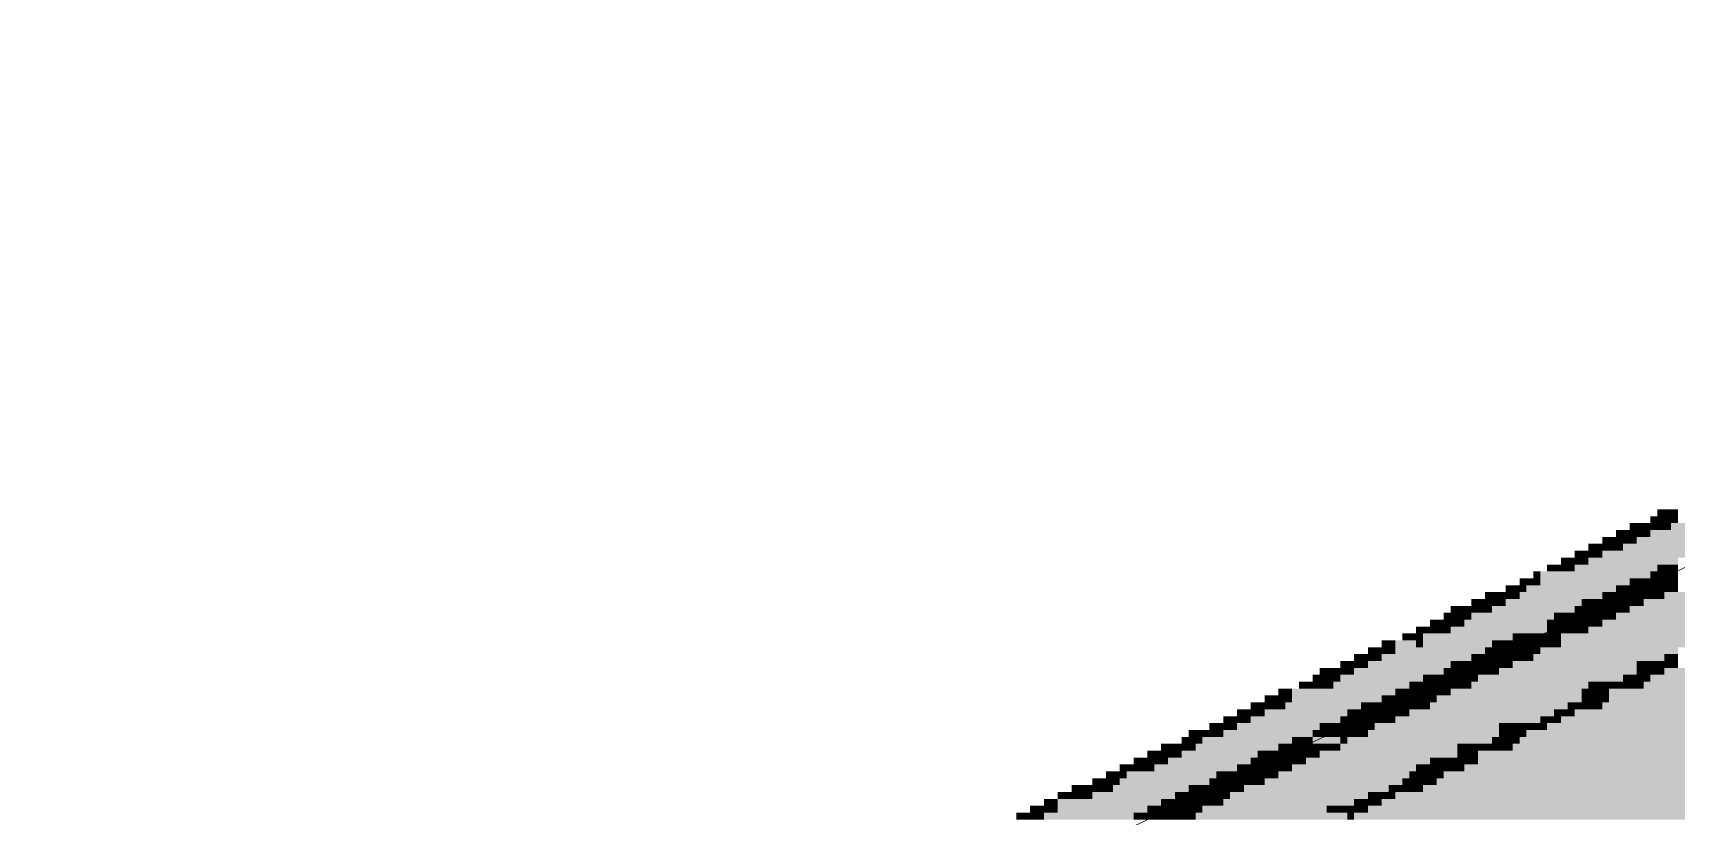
# Paper-space layout '03 3D Building and Roof' of a CAD drawing. Header units: millimetres. Extents: x 5 to 415, y 5 to 292.
# Drawn here: x 226.05 to 249.03, y 84.59 to 95.54 of the extents above; entities that cross this region are included whole.
import ezdxf

# ---------------------------------------------------------------- set-up
doc = ezdxf.new("R2010")
doc.units = ezdxf.units.MM
doc.layers.add('EXISTING', color=7, linetype='Continuous')
doc.layers.add('IMAGES', color=7, linetype='Continuous')

# ---------------------------------------------------------------- blocks, each defined once
blk = doc.blocks.new('SHEET_03')
at = {"layer": 'EXISTING', "color": 250, "lineweight": 9}
blk.add_line((226.052, 77.226), (265.07, 95.544), dxfattribs=at)
at = {"layer": 'IMAGES', "color": 7}
for points in [[(248.38, 88.591), (248.573, 88.591), (248.38, 88.688), (248.573, 88.688)], [(248.573, 88.591), (248.669, 88.591), (248.573, 88.688), (248.669, 88.688)], [(248.669, 88.688), (248.765, 88.688), (248.669, 88.784), (248.765, 88.784)], [(248.669, 88.591), (248.765, 88.591), (248.669, 88.688), (248.765, 88.688)], [(248.765, 88.784), (248.862, 88.784), (248.765, 88.881), (248.862, 88.881)], [(248.765, 88.688), (248.862, 88.688), (248.765, 88.784), (248.862, 88.784)], [(248.765, 88.591), (248.958, 88.591), (248.765, 88.688), (248.958, 88.688)], [(248.862, 88.784), (248.958, 88.784), (248.862, 88.881), (248.958, 88.881)], [(248.862, 88.688), (248.958, 88.688), (248.862, 88.784), (248.958, 88.784)], [(248.958, 88.784), (249.055, 88.784), (248.958, 88.881), (249.055, 88.881)], [(248.958, 88.688), (249.055, 88.688), (248.958, 88.784), (249.055, 88.784)], [(248.958, 88.591), (250.018, 88.591), (248.958, 88.688), (250.018, 88.688)], [(247.995, 88.399), (248.091, 88.399), (247.995, 88.495), (248.091, 88.495)], [(248.091, 88.399), (248.187, 88.399), (248.091, 88.495), (248.187, 88.495)], [(248.187, 88.495), (248.284, 88.495), (248.187, 88.591), (248.284, 88.591)], [(248.187, 88.399), (248.284, 88.399), (248.187, 88.495), (248.284, 88.495)], [(248.284, 88.495), (248.38, 88.495), (248.284, 88.591), (248.38, 88.591)], [(248.284, 88.399), (248.38, 88.399), (248.284, 88.495), (248.38, 88.495)], [(248.38, 88.495), (248.476, 88.495), (248.38, 88.591), (248.476, 88.591)], [(248.38, 88.399), (248.476, 88.399), (248.38, 88.495), (248.476, 88.495)], [(248.476, 88.495), (248.669, 88.495), (248.476, 88.591), (248.669, 88.591)], [(248.476, 88.399), (249.633, 88.399), (248.476, 88.495), (249.633, 88.495)], [(248.669, 88.495), (249.825, 88.495), (248.669, 88.591), (249.825, 88.591)], [(247.609, 88.206), (247.705, 88.206), (247.609, 88.302), (247.705, 88.302)], [(247.705, 88.206), (247.802, 88.206), (247.705, 88.302), (247.802, 88.302)], [(247.802, 88.302), (247.898, 88.302), (247.802, 88.399), (247.898, 88.399)], [(247.802, 88.206), (247.995, 88.206), (247.802, 88.302), (247.995, 88.302)], [(247.898, 88.302), (247.995, 88.302), (247.898, 88.399), (247.995, 88.399)], [(247.995, 88.302), (248.187, 88.302), (247.995, 88.399), (248.187, 88.399)], [(247.995, 88.206), (249.151, 88.206), (247.995, 88.302), (249.151, 88.302)], [(248.187, 88.302), (248.284, 88.302), (248.187, 88.399), (248.284, 88.399)], [(248.284, 88.302), (249.44, 88.302), (248.284, 88.399), (249.44, 88.399)], [(247.031, 87.917), (247.127, 87.917), (247.031, 88.013), (247.127, 88.013)], [(247.127, 87.917), (247.416, 87.917), (247.127, 88.013), (247.416, 88.013)], [(247.224, 88.013), (247.416, 88.013), (247.224, 88.109), (247.416, 88.109)], [(247.416, 88.109), (247.513, 88.109), (247.416, 88.206), (247.513, 88.206)], [(247.416, 88.013), (247.609, 88.013), (247.416, 88.109), (247.609, 88.109)], [(247.416, 87.917), (248.669, 87.917), (247.416, 88.013), (248.669, 88.013)], [(247.513, 88.109), (247.609, 88.109), (247.513, 88.206), (247.609, 88.206)], [(247.609, 88.109), (247.802, 88.109), (247.609, 88.206), (247.802, 88.206)], [(247.609, 88.013), (248.765, 88.013), (247.609, 88.109), (248.765, 88.109)], [(247.802, 88.109), (249.055, 88.109), (247.802, 88.206), (249.055, 88.206)], [(248.669, 87.917), (248.765, 87.917), (248.669, 88.013), (248.765, 88.013)], [(248.765, 88.013), (248.958, 88.013), (248.765, 88.109), (248.958, 88.109)], [(248.765, 87.917), (248.862, 87.917), (248.765, 88.013), (248.862, 88.013)], [(248.862, 87.917), (248.958, 87.917), (248.862, 88.013), (248.958, 88.013)], [(248.958, 88.013), (249.055, 88.013), (248.958, 88.109), (249.055, 88.109)], [(248.958, 87.917), (249.055, 87.917), (248.958, 88.013), (249.055, 88.013)], [(246.645, 87.724), (246.742, 87.724), (246.645, 87.82), (246.742, 87.82)], [(246.742, 87.724), (246.838, 87.724), (246.742, 87.82), (246.838, 87.82)], [(246.838, 87.82), (246.935, 87.82), (246.838, 87.917), (246.935, 87.917)], [(246.838, 87.724), (246.935, 87.724), (246.838, 87.82), (246.935, 87.82)], [(246.935, 87.82), (247.031, 87.82), (246.935, 87.917), (247.031, 87.917)], [(246.935, 87.724), (248.187, 87.724), (246.935, 87.82), (248.187, 87.82)], [(247.031, 87.82), (247.127, 87.82), (247.031, 87.917), (247.127, 87.917)], [(247.127, 87.82), (248.38, 87.82), (247.127, 87.917), (248.38, 87.917)], [(248.187, 87.724), (248.284, 87.724), (248.187, 87.82), (248.284, 87.82)], [(248.284, 87.724), (248.38, 87.724), (248.284, 87.82), (248.38, 87.82)], [(248.38, 87.82), (248.476, 87.82), (248.38, 87.917), (248.476, 87.917)], [(248.38, 87.724), (248.476, 87.724), (248.38, 87.82), (248.476, 87.82)], [(248.476, 87.82), (248.573, 87.82), (248.476, 87.917), (248.573, 87.917)], [(248.476, 87.724), (248.573, 87.724), (248.476, 87.82), (248.573, 87.82)], [(248.573, 87.82), (248.669, 87.82), (248.573, 87.917), (248.669, 87.917)], [(248.573, 87.724), (248.669, 87.724), (248.573, 87.82), (248.669, 87.82)], [(248.669, 87.82), (248.765, 87.82), (248.669, 87.917), (248.765, 87.917)], [(248.669, 87.724), (248.862, 87.724), (248.669, 87.82), (248.862, 87.82)], [(248.765, 87.82), (248.862, 87.82), (248.765, 87.917), (248.862, 87.917)], [(248.862, 87.82), (248.958, 87.82), (248.862, 87.917), (248.958, 87.917)], [(248.862, 87.724), (249.055, 87.724), (248.862, 87.82), (249.055, 87.82)], [(248.958, 87.82), (249.055, 87.82), (248.958, 87.917), (249.055, 87.917)], [(246.164, 87.531), (246.356, 87.531), (246.164, 87.627), (246.356, 87.627)], [(246.356, 87.627), (246.549, 87.627), (246.356, 87.724), (246.549, 87.724)], [(246.356, 87.531), (246.453, 87.531), (246.356, 87.627), (246.453, 87.627)], [(246.453, 87.531), (246.549, 87.531), (246.453, 87.627), (246.549, 87.627)], [(246.549, 87.627), (246.645, 87.627), (246.549, 87.724), (246.645, 87.724)], [(246.549, 87.531), (246.645, 87.531), (246.549, 87.627), (246.645, 87.627)], [(246.645, 87.627), (246.742, 87.627), (246.645, 87.724), (246.742, 87.724)], [(246.645, 87.531), (247.705, 87.531), (246.645, 87.627), (247.705, 87.627)], [(246.742, 87.627), (246.838, 87.627), (246.742, 87.724), (246.838, 87.724)], [(246.838, 87.627), (247.995, 87.627), (246.838, 87.724), (247.995, 87.724)], [(247.705, 87.435), (247.802, 87.435), (247.705, 87.627), (247.802, 87.627)], [(247.802, 87.531), (247.995, 87.531), (247.802, 87.627), (247.995, 87.627)], [(247.995, 87.627), (248.091, 87.627), (247.995, 87.724), (248.091, 87.724)], [(247.995, 87.531), (248.091, 87.531), (247.995, 87.627), (248.091, 87.627)], [(248.091, 87.627), (248.187, 87.627), (248.091, 87.724), (248.187, 87.724)], [(248.091, 87.531), (248.284, 87.531), (248.091, 87.627), (248.284, 87.627)], [(248.187, 87.627), (248.284, 87.627), (248.187, 87.724), (248.284, 87.724)], [(248.284, 87.627), (248.476, 87.627), (248.284, 87.724), (248.476, 87.724)], [(248.284, 87.531), (248.38, 87.531), (248.284, 87.627), (248.38, 87.627)], [(248.38, 87.531), (248.476, 87.531), (248.38, 87.627), (248.476, 87.627)], [(248.476, 87.627), (248.573, 87.627), (248.476, 87.724), (248.573, 87.724)], [(248.476, 87.531), (248.573, 87.531), (248.476, 87.627), (248.573, 87.627)], [(248.573, 87.627), (248.669, 87.627), (248.573, 87.724), (248.669, 87.724)], [(248.573, 87.531), (250.307, 87.531), (248.573, 87.627), (250.307, 87.627)], [(248.669, 87.627), (248.862, 87.627), (248.669, 87.724), (248.862, 87.724)], [(248.862, 87.627), (250.885, 87.627), (248.862, 87.724), (250.885, 87.724)], [(245.585, 87.242), (245.682, 87.242), (245.585, 87.338), (245.682, 87.338)], [(245.682, 87.242), (245.778, 87.242), (245.682, 87.338), (245.778, 87.338)], [(245.778, 87.338), (245.875, 87.338), (245.778, 87.435), (245.875, 87.435)], [(245.778, 87.242), (245.875, 87.242), (245.778, 87.338), (245.875, 87.338)], [(245.875, 87.435), (246.067, 87.435), (245.875, 87.531), (246.067, 87.531)], [(245.875, 87.338), (245.971, 87.338), (245.875, 87.435), (245.971, 87.435)], [(245.875, 87.242), (245.971, 87.242), (245.875, 87.338), (245.971, 87.338)], [(245.971, 87.338), (246.067, 87.338), (245.971, 87.435), (246.067, 87.435)], [(245.971, 87.242), (246.067, 87.242), (245.971, 87.338), (246.067, 87.338)], [(246.067, 87.435), (246.164, 87.435), (246.067, 87.531), (246.164, 87.531)], [(246.067, 87.338), (246.164, 87.338), (246.067, 87.435), (246.164, 87.435)], [(246.067, 87.242), (247.224, 87.242), (246.067, 87.338), (247.224, 87.338)], [(246.164, 87.435), (246.356, 87.435), (246.164, 87.531), (246.356, 87.531)], [(246.164, 87.338), (247.32, 87.338), (246.164, 87.435), (247.32, 87.435)], [(246.356, 87.435), (246.453, 87.435), (246.356, 87.531), (246.453, 87.531)], [(246.453, 87.435), (247.609, 87.435), (246.453, 87.531), (247.609, 87.531)], [(247.224, 87.242), (247.32, 87.242), (247.224, 87.338), (247.32, 87.338)], [(247.32, 87.338), (247.416, 87.338), (247.32, 87.435), (247.416, 87.435)], [(247.32, 87.242), (247.416, 87.242), (247.32, 87.338), (247.416, 87.338)], [(247.416, 87.338), (247.513, 87.338), (247.416, 87.435), (247.513, 87.435)], [(247.416, 87.242), (247.513, 87.242), (247.416, 87.338), (247.513, 87.338)], [(247.513, 87.338), (247.609, 87.338), (247.513, 87.435), (247.609, 87.435)], [(247.513, 87.242), (247.705, 87.242), (247.513, 87.338), (247.705, 87.338)], [(247.609, 87.435), (247.705, 87.435), (247.609, 87.531), (247.705, 87.531)], [(247.609, 87.338), (247.705, 87.338), (247.609, 87.435), (247.705, 87.435)], [(247.705, 87.338), (247.802, 87.338), (247.705, 87.435), (247.802, 87.435)], [(247.705, 87.242), (247.802, 87.242), (247.705, 87.338), (247.802, 87.338)], [(247.802, 87.435), (247.898, 87.435), (247.802, 87.531), (247.898, 87.531)], [(247.802, 87.338), (247.898, 87.338), (247.802, 87.435), (247.898, 87.435)], [(247.802, 87.242), (247.898, 87.242), (247.802, 87.338), (247.898, 87.338)], [(247.898, 87.338), (247.995, 87.338), (247.898, 87.531), (247.995, 87.531)], [(247.898, 87.242), (247.995, 87.242), (247.898, 87.338), (247.995, 87.338)], [(247.995, 87.435), (248.091, 87.435), (247.995, 87.531), (248.091, 87.531)], [(247.995, 87.338), (248.187, 87.338), (247.995, 87.435), (248.187, 87.435)], [(247.995, 87.242), (249.729, 87.242), (247.995, 87.338), (249.729, 87.338)], [(248.091, 87.435), (248.187, 87.435), (248.091, 87.531), (248.187, 87.531)], [(248.187, 87.435), (248.284, 87.435), (248.187, 87.531), (248.284, 87.531)], [(248.187, 87.338), (250.018, 87.338), (248.187, 87.435), (250.018, 87.435)], [(248.284, 87.435), (248.38, 87.435), (248.284, 87.531), (248.38, 87.531)], [(248.38, 87.435), (250.115, 87.435), (248.38, 87.531), (250.115, 87.531)], [(245.2, 87.049), (245.296, 87.049), (245.2, 87.145), (245.296, 87.145)], [(245.296, 87.049), (245.489, 87.049), (245.296, 87.145), (245.489, 87.145)], [(245.393, 87.145), (245.489, 87.145), (245.393, 87.242), (245.489, 87.242)], [(245.489, 87.145), (245.585, 87.145), (245.489, 87.242), (245.585, 87.242)], [(245.489, 87.049), (246.742, 87.049), (245.489, 87.145), (246.742, 87.145)], [(245.585, 87.145), (245.778, 87.145), (245.585, 87.242), (245.778, 87.242)], [(245.778, 87.145), (245.875, 87.145), (245.778, 87.242), (245.875, 87.242)], [(245.875, 87.145), (246.935, 87.145), (245.875, 87.242), (246.935, 87.242)], [(246.742, 87.049), (246.935, 87.049), (246.742, 87.145), (246.935, 87.145)], [(246.935, 87.145), (247.224, 87.145), (246.935, 87.242), (247.224, 87.242)], [(246.935, 87.049), (247.031, 87.049), (246.935, 87.145), (247.031, 87.145)], [(247.031, 87.049), (247.127, 87.049), (247.031, 87.145), (247.127, 87.145)], [(247.127, 87.049), (247.224, 87.049), (247.127, 87.145), (247.224, 87.145)], [(247.224, 87.145), (247.32, 87.145), (247.224, 87.242), (247.32, 87.242)], [(247.224, 87.049), (247.32, 87.049), (247.224, 87.145), (247.32, 87.145)], [(247.32, 87.145), (247.513, 87.145), (247.32, 87.242), (247.513, 87.242)], [(247.32, 87.049), (247.416, 87.049), (247.32, 87.145), (247.416, 87.145)], [(247.416, 87.049), (249.44, 87.049), (247.416, 87.145), (249.44, 87.145)], [(247.513, 87.145), (247.609, 87.145), (247.513, 87.242), (247.609, 87.242)], [(247.609, 87.145), (247.802, 87.145), (247.609, 87.242), (247.802, 87.242)], [(247.802, 87.145), (249.729, 87.145), (247.802, 87.242), (249.729, 87.242)], [(244.525, 86.76), (244.622, 86.76), (244.525, 86.856), (244.622, 86.856)], [(244.622, 86.76), (244.718, 86.76), (244.622, 86.856), (244.718, 86.856)], [(244.718, 86.856), (244.815, 86.856), (244.718, 86.952), (244.815, 86.952)], [(244.718, 86.76), (244.911, 86.76), (244.718, 86.856), (244.911, 86.856)], [(244.815, 86.856), (244.911, 86.856), (244.815, 86.952), (244.911, 86.952)], [(244.911, 86.952), (245.007, 86.952), (244.911, 87.049), (245.007, 87.049)], [(244.911, 86.856), (245.104, 86.856), (244.911, 86.952), (245.104, 86.952)], [(244.911, 86.76), (246.164, 86.76), (244.911, 86.856), (246.164, 86.856)], [(245.007, 86.952), (245.104, 86.952), (245.007, 87.049), (245.104, 87.049)], [(245.104, 86.952), (245.393, 86.952), (245.104, 87.049), (245.393, 87.049)], [(245.104, 86.856), (246.356, 86.856), (245.104, 86.952), (246.356, 86.952)], [(245.393, 86.952), (245.489, 86.952), (245.393, 87.049), (245.489, 87.049)], [(245.489, 86.952), (246.453, 86.952), (245.489, 87.049), (246.453, 87.049)], [(246.164, 86.76), (246.26, 86.76), (246.164, 86.856), (246.26, 86.856)], [(246.26, 86.76), (246.356, 86.76), (246.26, 86.856), (246.356, 86.856)], [(246.356, 86.856), (246.453, 86.856), (246.356, 86.952), (246.453, 86.952)], [(246.356, 86.76), (246.453, 86.76), (246.356, 86.856), (246.453, 86.856)], [(246.453, 86.952), (246.645, 86.952), (246.453, 87.049), (246.645, 87.049)], [(246.453, 86.856), (246.549, 86.856), (246.453, 86.952), (246.549, 86.952)], [(246.453, 86.76), (246.549, 86.76), (246.453, 86.856), (246.549, 86.856)], [(246.549, 86.856), (246.645, 86.856), (246.549, 86.952), (246.645, 86.952)], [(246.549, 86.76), (246.645, 86.76), (246.549, 86.856), (246.645, 86.856)], [(246.645, 86.952), (246.742, 86.952), (246.645, 87.049), (246.742, 87.049)], [(246.645, 86.856), (246.742, 86.856), (246.645, 86.952), (246.742, 86.952)], [(246.645, 86.76), (246.742, 86.76), (246.645, 86.856), (246.742, 86.856)], [(246.742, 86.952), (246.838, 86.952), (246.742, 87.049), (246.838, 87.049)], [(246.742, 86.856), (246.838, 86.856), (246.742, 86.952), (246.838, 86.952)], [(246.742, 86.76), (246.838, 86.76), (246.742, 86.856), (246.838, 86.856)], [(246.838, 86.856), (246.935, 86.856), (246.838, 87.049), (246.935, 87.049)], [(246.838, 86.76), (247.031, 86.76), (246.838, 86.856), (247.031, 86.856)], [(246.935, 86.952), (247.031, 86.952), (246.935, 87.049), (247.031, 87.049)], [(246.935, 86.856), (247.031, 86.856), (246.935, 86.952), (247.031, 86.952)], [(247.031, 86.952), (247.127, 86.952), (247.031, 87.049), (247.127, 87.049)], [(247.031, 86.856), (247.127, 86.856), (247.031, 86.952), (247.127, 86.952)], [(247.031, 86.76), (248.862, 86.76), (247.031, 86.856), (248.862, 86.856)], [(247.127, 86.952), (247.32, 86.952), (247.127, 87.049), (247.32, 87.049)], [(247.127, 86.856), (249.055, 86.856), (247.127, 86.952), (249.055, 86.952)], [(247.32, 86.952), (247.416, 86.952), (247.32, 87.049), (247.416, 87.049)], [(247.416, 86.952), (249.247, 86.952), (247.416, 87.049), (249.247, 87.049)], [(248.862, 86.76), (248.958, 86.76), (248.862, 86.856), (248.958, 86.856)], [(248.958, 86.76), (249.055, 86.76), (248.958, 86.856), (249.055, 86.856)], [(244.044, 86.567), (244.236, 86.567), (244.044, 86.663), (244.236, 86.663)], [(244.236, 86.567), (244.333, 86.567), (244.236, 86.663), (244.333, 86.663)], [(244.333, 86.663), (244.429, 86.663), (244.333, 86.76), (244.429, 86.76)], [(244.333, 86.567), (244.525, 86.567), (244.333, 86.663), (244.525, 86.663)], [(244.429, 86.663), (244.525, 86.663), (244.429, 86.76), (244.525, 86.76)], [(244.525, 86.663), (244.622, 86.663), (244.525, 86.76), (244.622, 86.76)], [(244.525, 86.567), (245.778, 86.567), (244.525, 86.663), (245.778, 86.663)], [(244.622, 86.663), (244.718, 86.663), (244.622, 86.76), (244.718, 86.76)], [(244.718, 86.663), (245.875, 86.663), (244.718, 86.76), (245.875, 86.76)], [(245.778, 86.567), (245.875, 86.567), (245.778, 86.663), (245.875, 86.663)], [(245.875, 86.567), (245.971, 86.567), (245.875, 86.76), (245.971, 86.76)], [(245.971, 86.663), (246.067, 86.663), (245.971, 86.76), (246.067, 86.76)], [(245.971, 86.567), (246.067, 86.567), (245.971, 86.663), (246.067, 86.663)], [(246.067, 86.663), (246.164, 86.663), (246.067, 86.76), (246.164, 86.76)], [(246.067, 86.567), (246.164, 86.567), (246.067, 86.663), (246.164, 86.663)], [(246.164, 86.663), (246.26, 86.663), (246.164, 86.76), (246.26, 86.76)], [(246.164, 86.567), (246.26, 86.567), (246.164, 86.663), (246.26, 86.663)], [(246.26, 86.663), (246.356, 86.663), (246.26, 86.76), (246.356, 86.76)], [(246.26, 86.567), (246.356, 86.567), (246.26, 86.663), (246.356, 86.663)], [(246.356, 86.663), (246.549, 86.663), (246.356, 86.76), (246.549, 86.76)], [(246.356, 86.567), (246.453, 86.567), (246.356, 86.663), (246.453, 86.663)], [(246.453, 86.567), (246.549, 86.567), (246.453, 86.663), (246.549, 86.663)], [(246.549, 86.663), (246.645, 86.663), (246.549, 86.76), (246.645, 86.76)], [(246.549, 86.567), (248.476, 86.567), (246.549, 86.663), (248.476, 86.663)], [(246.645, 86.663), (246.742, 86.663), (246.645, 86.76), (246.742, 86.76)], [(246.742, 86.663), (248.476, 86.663), (246.742, 86.76), (248.476, 86.76)], [(248.476, 86.663), (248.573, 86.663), (248.476, 86.76), (248.573, 86.76)], [(248.476, 86.47), (248.573, 86.47), (248.476, 86.663), (248.573, 86.663)], [(248.573, 86.663), (248.765, 86.663), (248.573, 86.76), (248.765, 86.76)], [(248.573, 86.567), (248.669, 86.567), (248.573, 86.663), (248.669, 86.663)], [(248.669, 86.567), (248.765, 86.567), (248.669, 86.663), (248.765, 86.663)], [(248.765, 86.663), (248.862, 86.663), (248.765, 86.76), (248.862, 86.76)], [(248.765, 86.567), (248.862, 86.567), (248.765, 86.663), (248.862, 86.663)], [(248.862, 86.663), (248.958, 86.663), (248.862, 86.76), (248.958, 86.76)], [(248.862, 86.567), (253.68, 86.567), (248.862, 86.663), (253.68, 86.663)], [(248.958, 86.663), (249.055, 86.663), (248.958, 86.76), (249.055, 86.76)], [(243.755, 86.374), (243.851, 86.374), (243.755, 86.47), (243.851, 86.47)], [(243.851, 86.374), (243.947, 86.374), (243.851, 86.47), (243.947, 86.47)], [(243.947, 86.47), (244.044, 86.47), (243.947, 86.567), (244.044, 86.567)], [(243.947, 86.374), (244.044, 86.374), (243.947, 86.47), (244.044, 86.47)], [(244.044, 86.47), (244.14, 86.47), (244.044, 86.567), (244.14, 86.567)], [(244.044, 86.374), (244.236, 86.374), (244.044, 86.47), (244.236, 86.47)], [(244.14, 86.47), (244.236, 86.47), (244.14, 86.567), (244.236, 86.567)], [(244.236, 86.47), (244.333, 86.47), (244.236, 86.567), (244.333, 86.567)], [(244.236, 86.374), (245.296, 86.374), (244.236, 86.47), (245.296, 86.47)], [(244.333, 86.47), (245.489, 86.47), (244.333, 86.567), (245.489, 86.567)], [(245.296, 86.374), (245.393, 86.374), (245.296, 86.47), (245.393, 86.47)], [(245.393, 86.374), (245.489, 86.374), (245.393, 86.47), (245.489, 86.47)], [(245.489, 86.47), (245.682, 86.47), (245.489, 86.567), (245.682, 86.567)], [(245.489, 86.374), (245.585, 86.374), (245.489, 86.47), (245.585, 86.47)], [(245.585, 86.278), (245.682, 86.278), (245.585, 86.47), (245.682, 86.47)], [(245.682, 86.47), (245.778, 86.47), (245.682, 86.567), (245.778, 86.567)], [(245.682, 86.374), (245.778, 86.374), (245.682, 86.47), (245.778, 86.47)], [(245.778, 86.47), (245.875, 86.47), (245.778, 86.567), (245.875, 86.567)], [(245.778, 86.374), (245.875, 86.374), (245.778, 86.47), (245.875, 86.47)], [(245.875, 86.47), (245.971, 86.47), (245.875, 86.567), (245.971, 86.567)], [(245.875, 86.374), (245.971, 86.374), (245.875, 86.47), (245.971, 86.47)], [(245.971, 86.47), (246.067, 86.47), (245.971, 86.567), (246.067, 86.567)], [(245.971, 86.374), (246.164, 86.374), (245.971, 86.47), (246.164, 86.47)], [(246.067, 86.47), (246.164, 86.47), (246.067, 86.567), (246.164, 86.567)], [(246.164, 86.47), (246.26, 86.47), (246.164, 86.567), (246.26, 86.567)], [(246.164, 86.374), (247.802, 86.374), (246.164, 86.47), (247.802, 86.47)], [(246.26, 86.47), (248.284, 86.47), (246.26, 86.567), (248.284, 86.567)], [(247.802, 86.374), (247.898, 86.374), (247.802, 86.47), (247.898, 86.47)], [(247.898, 86.374), (248.091, 86.374), (247.898, 86.47), (248.091, 86.47)], [(248.091, 86.374), (248.187, 86.374), (248.091, 86.47), (248.187, 86.47)], [(248.187, 86.374), (248.284, 86.374), (248.187, 86.47), (248.284, 86.47)], [(248.284, 86.47), (248.38, 86.47), (248.284, 86.567), (248.38, 86.567)], [(248.284, 86.374), (248.476, 86.374), (248.284, 86.47), (248.476, 86.47)], [(248.38, 86.47), (248.476, 86.47), (248.38, 86.567), (248.476, 86.567)], [(248.476, 86.374), (248.573, 86.374), (248.476, 86.47), (248.573, 86.47)], [(248.573, 86.47), (248.669, 86.47), (248.573, 86.567), (248.669, 86.567)], [(248.573, 86.374), (253.295, 86.374), (248.573, 86.47), (253.295, 86.47)], [(248.669, 86.47), (253.584, 86.47), (248.669, 86.567), (253.584, 86.567)], [(243.08, 86.085), (243.273, 86.085), (243.08, 86.181), (243.273, 86.181)], [(243.273, 86.181), (243.369, 86.181), (243.273, 86.278), (243.369, 86.278)], [(243.273, 86.085), (243.465, 86.085), (243.273, 86.181), (243.465, 86.181)], [(243.369, 86.181), (243.465, 86.181), (243.369, 86.278), (243.465, 86.278)], [(243.465, 86.278), (243.562, 86.278), (243.465, 86.374), (243.562, 86.374)], [(243.465, 86.181), (243.562, 86.181), (243.465, 86.278), (243.562, 86.278)], [(243.465, 86.085), (243.562, 86.085), (243.465, 86.181), (243.562, 86.181)], [(243.562, 86.278), (243.658, 86.278), (243.562, 86.374), (243.658, 86.374)], [(243.562, 86.181), (243.658, 86.181), (243.562, 86.278), (243.658, 86.278)], [(243.562, 86.085), (244.622, 86.085), (243.562, 86.181), (244.622, 86.181)], [(243.658, 86.278), (243.947, 86.278), (243.658, 86.374), (243.947, 86.374)], [(243.658, 86.181), (244.911, 86.181), (243.658, 86.278), (244.911, 86.278)], [(243.947, 86.278), (245.104, 86.278), (243.947, 86.374), (245.104, 86.374)], [(244.622, 86.085), (244.815, 86.085), (244.622, 86.181), (244.815, 86.181)], [(244.815, 86.085), (244.911, 86.085), (244.815, 86.181), (244.911, 86.181)], [(244.911, 86.181), (245.007, 86.181), (244.911, 86.278), (245.007, 86.278)], [(244.911, 86.085), (245.007, 86.085), (244.911, 86.181), (245.007, 86.181)], [(245.007, 86.181), (245.104, 86.181), (245.007, 86.278), (245.104, 86.278)], [(245.007, 85.988), (245.104, 85.988), (245.007, 86.181), (245.104, 86.181)], [(245.104, 86.278), (245.2, 86.278), (245.104, 86.374), (245.2, 86.374)], [(245.104, 86.181), (245.2, 86.181), (245.104, 86.278), (245.2, 86.278)], [(245.104, 86.085), (245.2, 86.085), (245.104, 86.181), (245.2, 86.181)], [(245.2, 86.278), (245.296, 86.278), (245.2, 86.374), (245.296, 86.374)], [(245.2, 86.181), (245.296, 86.181), (245.2, 86.278), (245.296, 86.278)], [(245.2, 86.085), (245.296, 86.085), (245.2, 86.181), (245.296, 86.181)], [(245.296, 86.278), (245.393, 86.278), (245.296, 86.374), (245.393, 86.374)], [(245.296, 86.181), (245.489, 86.181), (245.296, 86.278), (245.489, 86.278)], [(245.296, 86.085), (245.393, 86.085), (245.296, 86.181), (245.393, 86.181)], [(245.393, 86.278), (245.489, 86.278), (245.393, 86.374), (245.489, 86.374)], [(245.393, 86.085), (245.585, 86.085), (245.393, 86.181), (245.585, 86.181)], [(245.489, 86.278), (245.585, 86.278), (245.489, 86.374), (245.585, 86.374)], [(245.489, 86.181), (245.585, 86.181), (245.489, 86.278), (245.585, 86.278)], [(245.585, 86.181), (245.682, 86.181), (245.585, 86.278), (245.682, 86.278)], [(245.585, 86.085), (247.513, 86.085), (245.585, 86.181), (247.513, 86.181)], [(245.682, 86.278), (245.778, 86.278), (245.682, 86.374), (245.778, 86.374)], [(245.682, 86.181), (247.705, 86.181), (245.682, 86.278), (247.705, 86.278)], [(245.778, 86.278), (245.875, 86.278), (245.778, 86.374), (245.875, 86.374)], [(245.875, 86.278), (247.705, 86.278), (245.875, 86.374), (247.705, 86.374)], [(247.513, 86.085), (247.609, 86.085), (247.513, 86.181), (247.609, 86.181)], [(247.609, 86.085), (247.802, 86.085), (247.609, 86.181), (247.802, 86.181)], [(247.705, 86.278), (247.802, 86.278), (247.705, 86.374), (247.802, 86.374)], [(247.705, 86.181), (247.802, 86.181), (247.705, 86.278), (247.802, 86.278)], [(247.802, 86.278), (247.995, 86.278), (247.802, 86.374), (247.995, 86.374)], [(247.802, 86.181), (247.898, 86.181), (247.802, 86.278), (247.898, 86.278)], [(247.802, 86.085), (247.995, 86.085), (247.802, 86.181), (247.995, 86.181)], [(247.898, 86.181), (247.995, 86.181), (247.898, 86.278), (247.995, 86.278)], [(247.995, 86.278), (248.091, 86.278), (247.995, 86.374), (248.091, 86.374)], [(247.995, 86.181), (248.091, 86.181), (247.995, 86.278), (248.091, 86.278)], [(247.995, 86.085), (252.524, 86.085), (247.995, 86.181), (252.524, 86.181)], [(248.091, 86.181), (252.909, 86.181), (248.091, 86.374), (252.909, 86.374)], [(242.695, 85.892), (242.791, 85.892), (242.695, 85.988), (242.791, 85.988)], [(242.791, 85.892), (242.887, 85.892), (242.791, 85.988), (242.887, 85.988)], [(242.887, 85.988), (242.984, 85.988), (242.887, 86.085), (242.984, 86.085)], [(242.887, 85.892), (243.08, 85.892), (242.887, 85.988), (243.08, 85.988)], [(242.984, 85.988), (243.08, 85.988), (242.984, 86.085), (243.08, 86.085)], [(243.08, 85.988), (243.176, 85.988), (243.08, 86.085), (243.176, 86.085)], [(243.08, 85.892), (244.333, 85.892), (243.08, 85.988), (244.333, 85.988)], [(243.176, 85.988), (243.273, 85.988), (243.176, 86.085), (243.273, 86.085)], [(243.273, 85.988), (244.429, 85.988), (243.273, 86.085), (244.429, 86.085)], [(244.333, 85.892), (244.429, 85.892), (244.333, 85.988), (244.429, 85.988)], [(244.429, 85.988), (244.525, 85.988), (244.429, 86.085), (244.525, 86.085)], [(244.429, 85.892), (244.525, 85.892), (244.429, 85.988), (244.525, 85.988)], [(244.525, 85.988), (244.622, 85.988), (244.525, 86.085), (244.622, 86.085)], [(244.525, 85.892), (244.622, 85.892), (244.525, 85.988), (244.622, 85.988)], [(244.622, 85.988), (244.718, 85.988), (244.622, 86.085), (244.718, 86.085)], [(244.622, 85.892), (244.718, 85.892), (244.622, 85.988), (244.718, 85.988)], [(244.718, 85.988), (244.815, 85.988), (244.718, 86.085), (244.815, 86.085)], [(244.718, 85.892), (244.815, 85.892), (244.718, 85.988), (244.815, 85.988)], [(244.815, 85.988), (244.911, 85.988), (244.815, 86.085), (244.911, 86.085)], [(244.815, 85.892), (244.911, 85.892), (244.815, 85.988), (244.911, 85.988)], [(244.911, 85.988), (245.007, 85.988), (244.911, 86.085), (245.007, 86.085)], [(244.911, 85.892), (245.007, 85.892), (244.911, 85.988), (245.007, 85.988)], [(245.007, 85.892), (245.104, 85.892), (245.007, 85.988), (245.104, 85.988)], [(245.104, 85.988), (245.296, 85.988), (245.104, 86.085), (245.296, 86.085)], [(245.104, 85.892), (247.127, 85.892), (245.104, 85.988), (247.127, 85.988)], [(245.296, 85.988), (247.32, 85.988), (245.296, 86.085), (247.32, 86.085)], [(247.127, 85.892), (247.224, 85.892), (247.127, 85.988), (247.224, 85.988)], [(247.224, 85.892), (247.32, 85.892), (247.224, 85.988), (247.32, 85.988)], [(247.32, 85.988), (247.416, 85.988), (247.32, 86.085), (247.416, 86.085)], [(247.32, 85.892), (247.416, 85.892), (247.32, 85.988), (247.416, 85.988)], [(247.416, 85.988), (247.513, 85.988), (247.416, 86.085), (247.513, 86.085)], [(247.416, 85.892), (252.331, 85.892), (247.416, 85.988), (252.331, 85.988)], [(247.513, 85.988), (247.609, 85.988), (247.513, 86.085), (247.609, 86.085)], [(247.609, 85.988), (252.427, 85.988), (247.609, 86.085), (252.427, 86.085)], [(242.213, 85.699), (242.309, 85.699), (242.213, 85.796), (242.309, 85.796)], [(242.309, 85.699), (242.405, 85.699), (242.309, 85.796), (242.405, 85.796)], [(242.405, 85.699), (242.502, 85.699), (242.405, 85.796), (242.502, 85.796)], [(242.502, 85.796), (242.598, 85.796), (242.502, 85.892), (242.598, 85.892)], [(242.502, 85.699), (242.695, 85.699), (242.502, 85.796), (242.695, 85.796)], [(242.598, 85.796), (242.695, 85.796), (242.598, 85.892), (242.695, 85.892)], [(242.695, 85.796), (242.791, 85.796), (242.695, 85.892), (242.791, 85.892)], [(242.695, 85.699), (243.947, 85.699), (242.695, 85.796), (243.947, 85.796)], [(242.791, 85.796), (242.887, 85.796), (242.791, 85.892), (242.887, 85.892)], [(242.887, 85.796), (244.044, 85.796), (242.887, 85.892), (244.044, 85.892)], [(243.947, 85.699), (244.044, 85.699), (243.947, 85.796), (244.044, 85.796)], [(244.044, 85.796), (244.14, 85.796), (244.044, 85.892), (244.14, 85.892)], [(244.044, 85.699), (244.14, 85.699), (244.044, 85.796), (244.14, 85.796)], [(244.14, 85.796), (244.236, 85.796), (244.14, 85.892), (244.236, 85.892)], [(244.14, 85.699), (244.236, 85.699), (244.14, 85.796), (244.236, 85.796)], [(244.236, 85.796), (244.333, 85.796), (244.236, 85.892), (244.333, 85.892)], [(244.236, 85.699), (244.333, 85.699), (244.236, 85.796), (244.333, 85.796)], [(244.333, 85.796), (244.429, 85.796), (244.333, 85.892), (244.429, 85.892)], [(244.333, 85.699), (244.429, 85.699), (244.333, 85.796), (244.429, 85.796)], [(244.429, 85.796), (244.622, 85.796), (244.429, 85.892), (244.622, 85.892)], [(244.429, 85.699), (244.525, 85.699), (244.429, 85.796), (244.525, 85.796)], [(244.525, 85.699), (244.622, 85.699), (244.525, 85.796), (244.622, 85.796)], [(244.622, 85.796), (244.718, 85.796), (244.622, 85.892), (244.718, 85.892)], [(244.622, 85.699), (244.718, 85.699), (244.622, 85.796), (244.718, 85.796)], [(244.718, 85.796), (244.815, 85.796), (244.718, 85.892), (244.815, 85.892)], [(244.718, 85.699), (246.549, 85.699), (244.718, 85.796), (246.549, 85.796)], [(244.815, 85.796), (246.549, 85.796), (244.815, 85.892), (246.549, 85.892)], [(246.549, 85.796), (246.645, 85.796), (246.549, 85.892), (246.645, 85.892)], [(246.549, 85.699), (246.742, 85.699), (246.549, 85.796), (246.742, 85.796)], [(246.645, 85.796), (246.838, 85.796), (246.645, 85.892), (246.838, 85.892)], [(246.742, 85.699), (246.838, 85.699), (246.742, 85.796), (246.838, 85.796)], [(246.838, 85.796), (246.935, 85.796), (246.838, 85.892), (246.935, 85.892)], [(246.838, 85.699), (246.935, 85.699), (246.838, 85.796), (246.935, 85.796)], [(246.935, 85.796), (247.031, 85.796), (246.935, 85.892), (247.031, 85.892)], [(246.935, 85.699), (251.849, 85.699), (246.935, 85.796), (251.849, 85.796)], [(247.031, 85.796), (247.127, 85.796), (247.031, 85.892), (247.127, 85.892)], [(247.127, 85.796), (247.224, 85.796), (247.127, 85.892), (247.224, 85.892)], [(247.224, 85.796), (251.945, 85.796), (247.224, 85.892), (251.945, 85.892)], [(241.635, 85.41), (241.731, 85.41), (241.635, 85.506), (241.731, 85.506)], [(241.731, 85.41), (241.827, 85.41), (241.731, 85.506), (241.827, 85.506)], [(241.827, 85.506), (242.02, 85.506), (241.827, 85.603), (242.02, 85.603)], [(241.827, 85.41), (241.924, 85.41), (241.827, 85.506), (241.924, 85.506)], [(241.924, 85.41), (242.02, 85.41), (241.924, 85.506), (242.02, 85.506)], [(242.02, 85.506), (242.116, 85.506), (242.02, 85.603), (242.116, 85.603)], [(242.02, 85.41), (242.116, 85.41), (242.02, 85.506), (242.116, 85.506)], [(242.116, 85.603), (242.213, 85.603), (242.116, 85.699), (242.213, 85.699)], [(242.116, 85.506), (242.213, 85.506), (242.116, 85.603), (242.213, 85.603)], [(242.116, 85.41), (243.176, 85.41), (242.116, 85.506), (243.176, 85.506)], [(242.213, 85.603), (242.309, 85.603), (242.213, 85.699), (242.309, 85.699)], [(242.213, 85.506), (242.309, 85.506), (242.213, 85.603), (242.309, 85.603)], [(242.309, 85.603), (242.405, 85.603), (242.309, 85.699), (242.405, 85.699)], [(242.309, 85.506), (243.465, 85.506), (242.309, 85.603), (243.465, 85.603)], [(242.405, 85.603), (243.658, 85.603), (242.405, 85.699), (243.658, 85.699)], [(243.176, 85.41), (243.369, 85.41), (243.176, 85.506), (243.369, 85.506)], [(243.369, 85.41), (243.465, 85.41), (243.369, 85.506), (243.465, 85.506)], [(243.465, 85.506), (243.658, 85.506), (243.465, 85.603), (243.658, 85.603)], [(243.465, 85.41), (243.562, 85.41), (243.465, 85.506), (243.562, 85.506)], [(243.562, 85.314), (243.658, 85.314), (243.562, 85.506), (243.658, 85.506)], [(243.658, 85.603), (243.755, 85.603), (243.658, 85.699), (243.755, 85.699)], [(243.658, 85.506), (243.755, 85.506), (243.658, 85.603), (243.755, 85.603)], [(243.658, 85.41), (243.755, 85.41), (243.658, 85.506), (243.755, 85.506)], [(243.755, 85.603), (243.851, 85.603), (243.755, 85.699), (243.851, 85.699)], [(243.755, 85.506), (243.947, 85.506), (243.755, 85.603), (243.947, 85.603)], [(243.755, 85.41), (243.851, 85.41), (243.755, 85.506), (243.851, 85.506)], [(243.851, 85.603), (243.947, 85.603), (243.851, 85.699), (243.947, 85.699)], [(243.851, 85.41), (243.947, 85.41), (243.851, 85.506), (243.947, 85.506)], [(243.947, 85.603), (244.333, 85.603), (243.947, 85.699), (244.333, 85.699)], [(243.947, 85.506), (244.044, 85.506), (243.947, 85.603), (244.044, 85.603)], [(243.947, 85.41), (244.044, 85.41), (243.947, 85.506), (244.044, 85.506)], [(244.044, 85.506), (244.14, 85.506), (244.044, 85.603), (244.14, 85.603)], [(244.044, 85.41), (245.971, 85.41), (244.044, 85.506), (245.971, 85.506)], [(244.14, 85.506), (244.333, 85.506), (244.14, 85.603), (244.333, 85.603)], [(244.333, 85.603), (244.429, 85.603), (244.333, 85.699), (244.429, 85.699)], [(244.333, 85.506), (245.971, 85.506), (244.333, 85.603), (245.971, 85.603)], [(244.429, 85.603), (246.453, 85.603), (244.429, 85.699), (246.453, 85.699)], [(245.971, 85.506), (246.067, 85.506), (245.971, 85.603), (246.067, 85.603)], [(245.971, 85.41), (246.067, 85.41), (245.971, 85.506), (246.067, 85.506)], [(246.067, 85.506), (246.164, 85.506), (246.067, 85.603), (246.164, 85.603)], [(246.067, 85.41), (246.164, 85.41), (246.067, 85.506), (246.164, 85.506)], [(246.164, 85.506), (246.26, 85.506), (246.164, 85.603), (246.26, 85.603)], [(246.164, 85.41), (246.26, 85.41), (246.164, 85.506), (246.26, 85.506)], [(246.26, 85.506), (246.453, 85.506), (246.26, 85.603), (246.453, 85.603)], [(246.26, 85.41), (251.367, 85.41), (246.26, 85.506), (251.367, 85.506)], [(246.453, 85.603), (246.549, 85.603), (246.453, 85.699), (246.549, 85.699)], [(246.453, 85.506), (246.549, 85.506), (246.453, 85.603), (246.549, 85.603)], [(246.549, 85.603), (246.645, 85.603), (246.549, 85.699), (246.645, 85.699)], [(246.549, 85.506), (246.645, 85.506), (246.549, 85.603), (246.645, 85.603)], [(246.645, 85.603), (246.742, 85.603), (246.645, 85.699), (246.742, 85.699)], [(246.645, 85.506), (246.742, 85.506), (246.645, 85.603), (246.742, 85.603)], [(246.742, 85.603), (246.838, 85.603), (246.742, 85.699), (246.838, 85.699)], [(246.742, 85.506), (251.464, 85.506), (246.742, 85.603), (251.464, 85.603)], [(246.838, 85.603), (251.56, 85.603), (246.838, 85.699), (251.56, 85.699)], [(241.249, 85.217), (241.345, 85.217), (241.249, 85.314), (241.345, 85.314)], [(241.345, 85.217), (241.442, 85.217), (241.345, 85.314), (241.442, 85.314)], [(241.442, 85.314), (241.538, 85.314), (241.442, 85.41), (241.538, 85.41)], [(241.442, 85.217), (241.635, 85.217), (241.442, 85.314), (241.635, 85.314)], [(241.538, 85.314), (241.635, 85.314), (241.538, 85.41), (241.635, 85.41)], [(241.635, 85.314), (241.731, 85.314), (241.635, 85.41), (241.731, 85.41)], [(241.635, 85.217), (241.731, 85.217), (241.635, 85.314), (241.731, 85.314)], [(241.731, 85.314), (241.924, 85.314), (241.731, 85.41), (241.924, 85.41)], [(241.731, 85.217), (242.887, 85.217), (241.731, 85.314), (242.887, 85.314)], [(241.924, 85.314), (243.08, 85.314), (241.924, 85.41), (243.08, 85.41)], [(242.887, 85.217), (242.984, 85.217), (242.887, 85.314), (242.984, 85.314)], [(242.984, 85.217), (243.08, 85.217), (242.984, 85.314), (243.08, 85.314)], [(243.08, 85.314), (243.176, 85.314), (243.08, 85.41), (243.176, 85.41)], [(243.08, 85.217), (243.176, 85.217), (243.08, 85.314), (243.176, 85.314)], [(243.176, 85.314), (243.273, 85.314), (243.176, 85.41), (243.273, 85.41)], [(243.176, 85.217), (243.273, 85.217), (243.176, 85.314), (243.273, 85.314)], [(243.273, 85.314), (243.369, 85.314), (243.273, 85.41), (243.369, 85.41)], [(243.273, 85.217), (243.369, 85.217), (243.273, 85.314), (243.369, 85.314)], [(243.369, 85.314), (243.465, 85.314), (243.369, 85.41), (243.465, 85.41)], [(243.369, 85.217), (243.465, 85.217), (243.369, 85.314), (243.465, 85.314)], [(243.465, 85.314), (243.562, 85.314), (243.465, 85.41), (243.562, 85.41)], [(243.465, 85.217), (243.562, 85.217), (243.465, 85.314), (243.562, 85.314)], [(243.562, 85.217), (243.658, 85.217), (243.562, 85.314), (243.658, 85.314)], [(243.658, 85.314), (243.755, 85.314), (243.658, 85.41), (243.755, 85.41)], [(243.658, 85.217), (245.393, 85.217), (243.658, 85.314), (245.393, 85.314)], [(243.755, 85.314), (243.851, 85.314), (243.755, 85.41), (243.851, 85.41)], [(243.851, 85.314), (245.585, 85.314), (243.851, 85.41), (245.585, 85.41)], [(245.393, 85.217), (245.489, 85.217), (245.393, 85.314), (245.489, 85.314)], [(245.489, 85.217), (245.585, 85.217), (245.489, 85.314), (245.585, 85.314)], [(245.585, 85.314), (245.682, 85.314), (245.585, 85.41), (245.682, 85.41)], [(245.585, 85.217), (245.682, 85.217), (245.585, 85.314), (245.682, 85.314)], [(245.682, 85.314), (245.778, 85.314), (245.682, 85.41), (245.778, 85.41)], [(245.682, 85.121), (245.778, 85.121), (245.682, 85.314), (245.778, 85.314)], [(245.778, 85.314), (245.875, 85.314), (245.778, 85.41), (245.875, 85.41)], [(245.778, 85.217), (245.971, 85.217), (245.778, 85.314), (245.971, 85.314)], [(245.875, 85.314), (245.971, 85.314), (245.875, 85.41), (245.971, 85.41)], [(245.971, 85.314), (246.067, 85.314), (245.971, 85.41), (246.067, 85.41)], [(245.971, 85.217), (246.067, 85.217), (245.971, 85.314), (246.067, 85.314)], [(246.067, 85.314), (246.164, 85.314), (246.067, 85.41), (246.164, 85.41)], [(246.067, 85.217), (250.789, 85.217), (246.067, 85.314), (250.789, 85.314)], [(246.164, 85.314), (246.26, 85.314), (246.164, 85.41), (246.26, 85.41)], [(246.26, 85.314), (250.885, 85.314), (246.26, 85.41), (250.885, 85.41)], [(240.575, 84.928), (240.767, 84.928), (240.575, 85.024), (240.767, 85.024)], [(240.767, 84.928), (240.864, 84.928), (240.767, 85.024), (240.864, 85.024)], [(240.864, 85.024), (240.96, 85.024), (240.864, 85.121), (240.96, 85.121)], [(240.864, 84.928), (241.056, 84.928), (240.864, 85.024), (241.056, 85.024)], [(240.96, 85.024), (241.056, 85.024), (240.96, 85.121), (241.056, 85.121)], [(241.056, 85.121), (241.153, 85.121), (241.056, 85.217), (241.153, 85.217)], [(241.056, 85.024), (241.153, 85.024), (241.056, 85.121), (241.153, 85.121)], [(241.056, 84.928), (241.153, 84.928), (241.056, 85.024), (241.153, 85.024)], [(241.153, 85.121), (241.249, 85.121), (241.153, 85.217), (241.249, 85.217)], [(241.153, 85.024), (241.249, 85.024), (241.153, 85.121), (241.249, 85.121)], [(241.153, 84.928), (242.213, 84.928), (241.153, 85.024), (242.213, 85.024)], [(241.249, 85.121), (241.345, 85.121), (241.249, 85.217), (241.345, 85.217)], [(241.249, 85.024), (242.502, 85.024), (241.249, 85.121), (242.502, 85.121)], [(241.345, 85.121), (242.598, 85.121), (241.345, 85.217), (242.598, 85.217)], [(242.213, 84.928), (242.405, 84.928), (242.213, 85.024), (242.405, 85.024)], [(242.405, 84.928), (242.502, 84.928), (242.405, 85.024), (242.502, 85.024)], [(242.502, 85.024), (242.598, 85.024), (242.502, 85.121), (242.598, 85.121)], [(242.502, 84.928), (242.598, 84.928), (242.502, 85.024), (242.598, 85.024)], [(242.598, 85.121), (242.695, 85.121), (242.598, 85.217), (242.695, 85.217)], [(242.598, 85.024), (242.695, 85.024), (242.598, 85.121), (242.695, 85.121)], [(242.598, 84.928), (242.695, 84.928), (242.598, 85.024), (242.695, 85.024)], [(242.695, 85.121), (242.791, 85.121), (242.695, 85.217), (242.791, 85.217)], [(242.695, 85.024), (242.791, 85.024), (242.695, 85.121), (242.791, 85.121)], [(242.695, 84.928), (242.791, 84.928), (242.695, 85.024), (242.791, 85.024)], [(242.791, 85.121), (242.887, 85.121), (242.791, 85.217), (242.887, 85.217)], [(242.791, 85.024), (242.984, 85.024), (242.791, 85.121), (242.984, 85.121)], [(242.791, 84.928), (242.887, 84.928), (242.791, 85.024), (242.887, 85.024)], [(242.887, 85.121), (242.984, 85.121), (242.887, 85.217), (242.984, 85.217)], [(242.887, 84.928), (242.984, 84.928), (242.887, 85.024), (242.984, 85.024)], [(242.984, 85.121), (243.08, 85.121), (242.984, 85.217), (243.08, 85.217)], [(242.984, 85.024), (243.08, 85.024), (242.984, 85.121), (243.08, 85.121)], [(242.984, 84.928), (245.007, 84.928), (242.984, 85.024), (245.007, 85.024)], [(243.08, 85.121), (243.176, 85.121), (243.08, 85.217), (243.176, 85.217)], [(243.08, 85.024), (243.176, 85.024), (243.08, 85.121), (243.176, 85.121)], [(243.176, 85.121), (243.273, 85.121), (243.176, 85.217), (243.273, 85.217)], [(243.176, 85.024), (243.273, 85.024), (243.176, 85.121), (243.273, 85.121)], [(243.273, 85.121), (243.465, 85.121), (243.273, 85.217), (243.465, 85.217)], [(243.273, 85.024), (245.2, 85.024), (243.273, 85.121), (245.2, 85.121)], [(243.465, 85.121), (245.296, 85.121), (243.465, 85.217), (245.296, 85.217)], [(245.007, 84.928), (245.104, 84.928), (245.007, 85.024), (245.104, 85.024)], [(245.104, 84.928), (245.2, 84.928), (245.104, 85.024), (245.2, 85.024)], [(245.2, 85.024), (245.296, 85.024), (245.2, 85.121), (245.296, 85.121)], [(245.2, 84.928), (245.296, 84.928), (245.2, 85.024), (245.296, 85.024)], [(245.296, 85.121), (245.393, 85.121), (245.296, 85.217), (245.393, 85.217)], [(245.296, 85.024), (245.393, 85.024), (245.296, 85.121), (245.393, 85.121)], [(245.296, 84.928), (245.393, 84.928), (245.296, 85.024), (245.393, 85.024)], [(245.393, 85.121), (245.489, 85.121), (245.393, 85.217), (245.489, 85.217)], [(245.393, 85.024), (245.585, 85.024), (245.393, 85.121), (245.585, 85.121)], [(245.393, 84.928), (245.489, 84.928), (245.393, 85.024), (245.489, 85.024)], [(245.489, 85.121), (245.682, 85.121), (245.489, 85.217), (245.682, 85.217)], [(245.489, 84.928), (250.115, 84.928), (245.489, 85.024), (250.115, 85.024)], [(245.585, 85.024), (245.682, 85.024), (245.585, 85.121), (245.682, 85.121)], [(245.682, 85.024), (250.5, 85.024), (245.682, 85.121), (250.5, 85.121)], [(245.778, 85.121), (250.5, 85.121), (245.778, 85.217), (250.5, 85.217)], [(240.189, 84.735), (240.382, 84.735), (240.189, 84.832), (240.382, 84.832)], [(240.382, 84.832), (240.478, 84.832), (240.382, 84.928), (240.478, 84.928)], [(240.382, 84.735), (240.671, 84.735), (240.382, 84.832), (240.671, 84.832)], [(240.478, 84.832), (240.575, 84.832), (240.478, 84.928), (240.575, 84.928)], [(240.575, 84.832), (240.671, 84.832), (240.575, 84.928), (240.671, 84.928)], [(240.671, 84.832), (240.864, 84.832), (240.671, 84.928), (240.864, 84.928)], [(240.671, 84.735), (241.827, 84.735), (240.671, 84.832), (241.827, 84.832)], [(240.864, 84.832), (242.02, 84.832), (240.864, 84.928), (242.02, 84.928)], [(241.827, 84.735), (241.924, 84.735), (241.827, 84.832), (241.924, 84.832)], [(241.924, 84.735), (242.02, 84.735), (241.924, 84.832), (242.02, 84.832)], [(242.02, 84.832), (242.116, 84.832), (242.02, 84.928), (242.116, 84.928)], [(242.02, 84.735), (242.116, 84.735), (242.02, 84.832), (242.116, 84.832)], [(242.116, 84.832), (242.213, 84.832), (242.116, 84.928), (242.213, 84.928)], [(242.116, 84.735), (242.213, 84.735), (242.116, 84.832), (242.213, 84.832)], [(242.213, 84.832), (242.309, 84.832), (242.213, 84.928), (242.309, 84.928)], [(242.213, 84.735), (242.309, 84.735), (242.213, 84.832), (242.309, 84.832)], [(242.309, 84.735), (242.405, 84.735), (242.309, 84.928), (242.405, 84.928)], [(242.405, 84.832), (242.502, 84.832), (242.405, 84.928), (242.502, 84.928)], [(242.405, 84.735), (242.502, 84.735), (242.405, 84.832), (242.502, 84.832)], [(242.502, 84.832), (242.598, 84.832), (242.502, 84.928), (242.598, 84.928)], [(242.502, 84.735), (242.695, 84.735), (242.502, 84.832), (242.695, 84.832)], [(242.598, 84.832), (242.695, 84.832), (242.598, 84.928), (242.695, 84.928)], [(242.695, 84.832), (242.791, 84.832), (242.695, 84.928), (242.791, 84.928)], [(242.695, 84.735), (244.525, 84.735), (242.695, 84.832), (244.525, 84.832)], [(242.791, 84.832), (244.718, 84.832), (242.791, 84.928), (244.718, 84.928)], [(244.525, 84.735), (244.622, 84.735), (244.525, 84.832), (244.622, 84.832)], [(244.622, 84.735), (244.718, 84.735), (244.622, 84.832), (244.718, 84.832)], [(244.718, 84.832), (244.815, 84.832), (244.718, 84.928), (244.815, 84.928)], [(244.718, 84.735), (244.815, 84.735), (244.718, 84.832), (244.815, 84.832)], [(244.815, 84.832), (244.911, 84.832), (244.815, 84.928), (244.911, 84.928)], [(244.815, 84.735), (244.911, 84.735), (244.815, 84.832), (244.911, 84.832)], [(244.911, 84.832), (245.007, 84.832), (244.911, 84.928), (245.007, 84.928)], [(244.911, 84.735), (249.729, 84.735), (244.911, 84.832), (249.729, 84.832)], [(245.007, 84.832), (245.104, 84.832), (245.007, 84.928), (245.104, 84.928)], [(245.104, 84.832), (249.922, 84.832), (245.104, 84.928), (249.922, 84.928)], [(239.804, 84.542), (239.9, 84.542), (239.804, 84.639), (239.9, 84.639)], [(239.9, 84.542), (239.996, 84.542), (239.9, 84.639), (239.996, 84.639)], [(239.996, 84.639), (240.093, 84.639), (239.996, 84.735), (240.093, 84.735)], [(239.996, 84.542), (240.093, 84.542), (239.996, 84.639), (240.093, 84.639)], [(240.093, 84.639), (240.189, 84.639), (240.093, 84.735), (240.189, 84.735)], [(240.093, 84.542), (240.189, 84.542), (240.093, 84.639), (240.189, 84.639)], [(240.189, 84.639), (240.382, 84.639), (240.189, 84.735), (240.382, 84.735)], [(240.189, 84.542), (241.442, 84.542), (240.189, 84.639), (241.442, 84.639)], [(240.382, 84.639), (241.635, 84.639), (240.382, 84.735), (241.635, 84.735)], [(241.442, 84.542), (241.635, 84.542), (241.442, 84.639), (241.635, 84.639)], [(241.635, 84.639), (241.731, 84.639), (241.635, 84.735), (241.731, 84.735)], [(241.635, 84.542), (241.731, 84.542), (241.635, 84.639), (241.731, 84.639)], [(241.731, 84.639), (241.827, 84.639), (241.731, 84.735), (241.827, 84.735)], [(241.731, 84.542), (241.827, 84.542), (241.731, 84.639), (241.827, 84.639)], [(241.827, 84.639), (241.924, 84.639), (241.827, 84.735), (241.924, 84.735)], [(241.827, 84.542), (242.02, 84.542), (241.827, 84.639), (242.02, 84.639)], [(241.924, 84.639), (242.02, 84.639), (241.924, 84.735), (242.02, 84.735)], [(242.02, 84.639), (242.116, 84.639), (242.02, 84.735), (242.116, 84.735)], [(242.02, 84.542), (242.116, 84.542), (242.02, 84.639), (242.116, 84.639)], [(242.116, 84.639), (242.309, 84.639), (242.116, 84.735), (242.309, 84.735)], [(242.116, 84.542), (242.309, 84.542), (242.116, 84.639), (242.309, 84.639)], [(242.309, 84.639), (242.405, 84.639), (242.309, 84.735), (242.405, 84.735)], [(242.309, 84.542), (244.14, 84.542), (242.309, 84.639), (244.14, 84.639)], [(242.405, 84.639), (244.14, 84.639), (242.405, 84.735), (244.14, 84.735)], [(244.14, 84.639), (244.236, 84.639), (244.14, 84.735), (244.236, 84.735)], [(244.14, 84.542), (244.429, 84.542), (244.14, 84.639), (244.429, 84.639)], [(244.236, 84.639), (244.429, 84.639), (244.236, 84.735), (244.429, 84.735)], [(244.429, 84.639), (244.622, 84.639), (244.429, 84.735), (244.622, 84.735)], [(244.429, 84.542), (244.525, 84.542), (244.429, 84.639), (244.525, 84.639)], [(244.525, 84.542), (249.44, 84.542), (244.525, 84.639), (249.44, 84.639)], [(244.622, 84.639), (244.718, 84.639), (244.622, 84.735), (244.718, 84.735)], [(244.718, 84.639), (249.536, 84.639), (244.718, 84.735), (249.536, 84.735)]]:
    blk.add_solid(points, dxfattribs=at)

psp = doc.layouts.new('03 3D Building and Roof')

# ---------------------------------------------------------------- block references
psp.add_blockref('SHEET_03', (0, 0))

doc.saveas('drawing.dxf')
